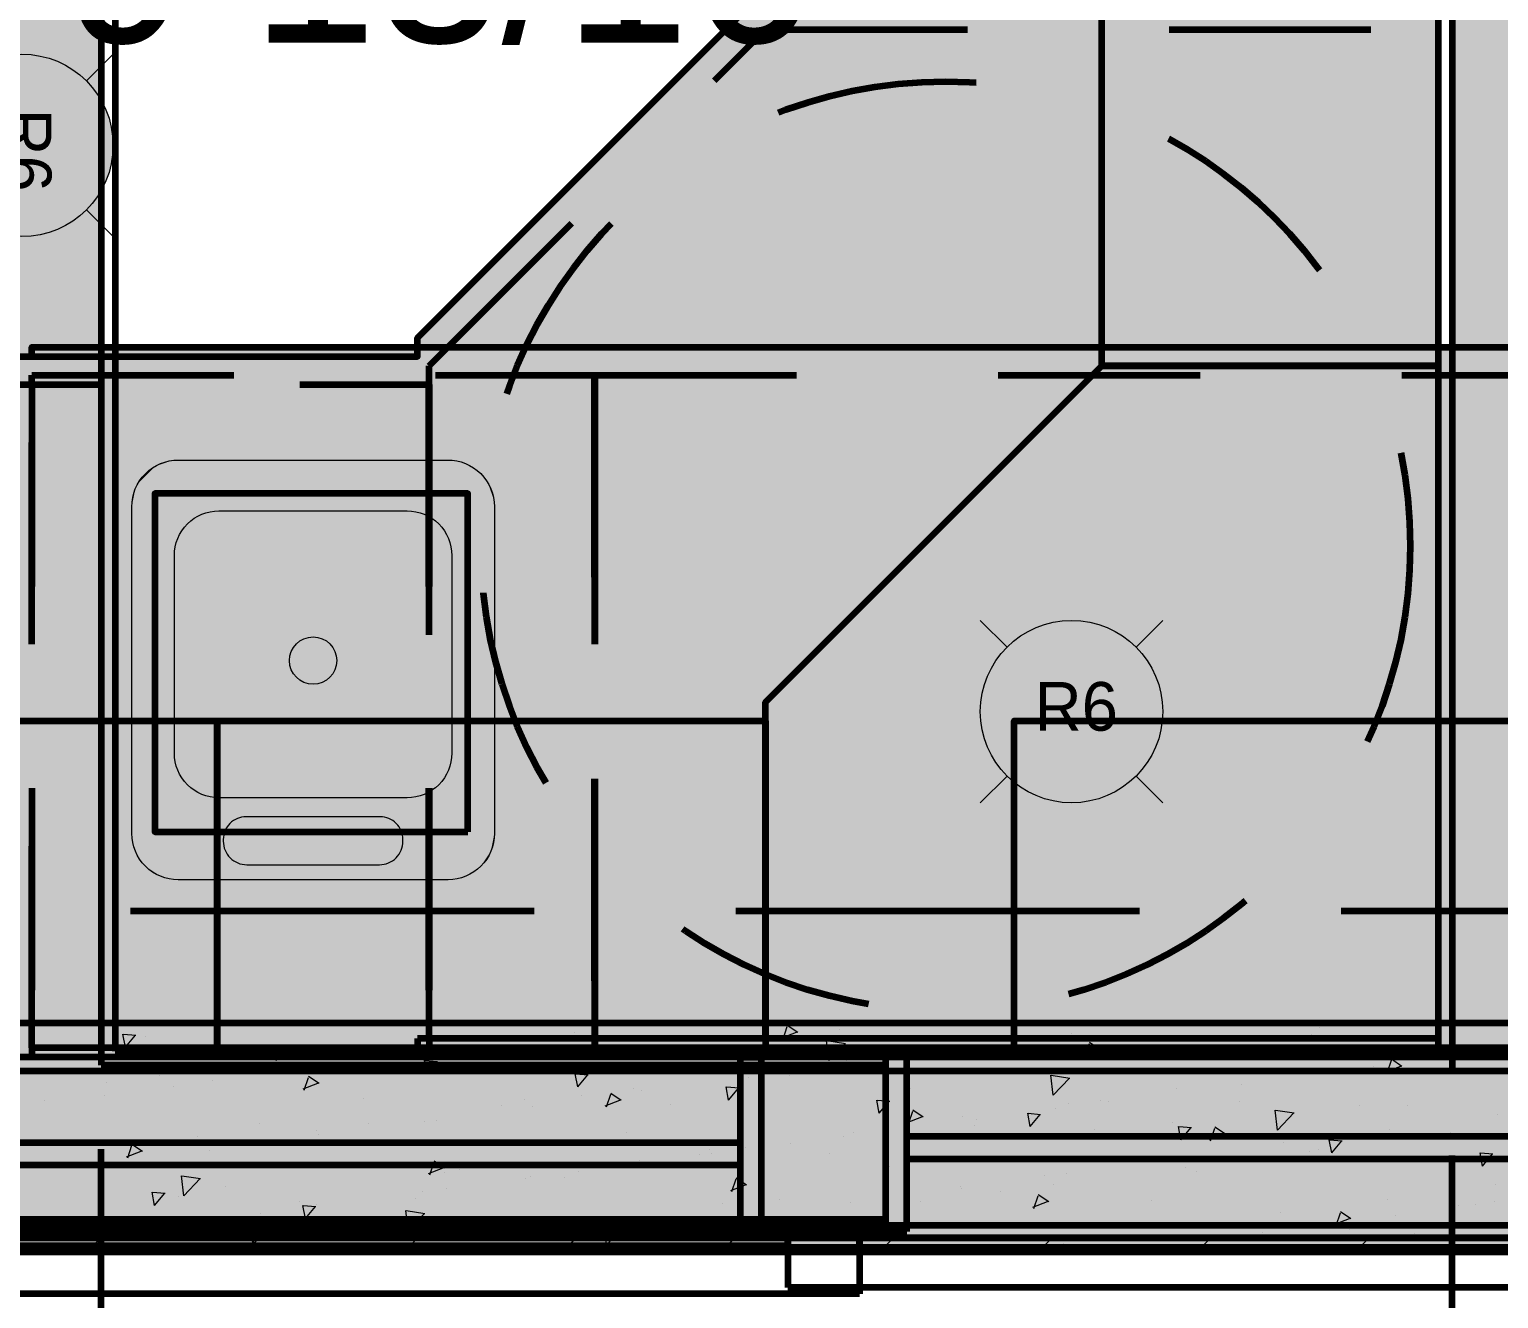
# Model space of a CAD drawing. Header units: inches. Extents: x -355 to 955, y -237 to 947.
# Drawn here: x 343.1 to 395.6, y 32.4 to 77.7 of the extents above; entities that cross this region are included whole.
import ezdxf

# ---------------------------------------------------------------- set-up
doc = ezdxf.new("R2010")
doc.units = ezdxf.units.IN
doc.header["$LTSCALE"] = 96
doc.header["$MEASUREMENT"] = 0
doc.linetypes.add('Dash', pattern=[0.225, 0.15, -0.075])
doc.linetypes.add('Dot', pattern=[0.15, 0.075, -0.075])
for name, color, linetype, lineweight, true_color in [('Cabinets_  Base-2', 7, 'Dot', 211, 0xa66968), ('Cabinets_  Base-3', 7, 'Dot', 211, 0xa66968), ('Cabinets_  Wall-2', 9, 'Continuous', 211, 0x808080), ('Cabinets_  Wall-3', 9, 'Continuous', 211, 0x808080), ('Cabinets_ Countertops-2', 7, 'Continuous', 211, 0x804040), ('Cabinets_ Countertops-3', 7, 'Continuous', 211, 0x804040), ('CAD_  Default-2', 7, 'Continuous', 158, 0x000000), ('CAD_  Default-3', 7, 'Continuous', 158, 0x000000), ('Casings_ Exterior-1', 7, 'Continuous', 158, 0x000000), ('Casings_ Exterior-3', 7, 'Continuous', 158, 0x000000), ('Dimensions-1', 7, 'Continuous', 158, 0x000080), ('Dimensions-2', 7, 'Continuous', 158, 0x000080), ('Dimensions-3', 7, 'Continuous', 158, 0x000080), ('Electrical-2', 7, 'Continuous', 211, 0xb90000), ('Electrical-3', 7, 'Continuous', 211, 0xb90000), ('Fixtures_ Interior-3', 7, 'Continuous', 158, 0x804040), ('Footings-0', 7, 'Dash', 211, 0x000000), ('Walls_  Foundation-0', 7, 'Continuous', 211, 0x000000), ('Walls_  Normal-1', 7, 'Continuous', 211, 0x000000), ('Walls_  Normal-2', 7, 'Continuous', 211, 0x000000), ('Walls_  Normal-3', 7, 'Continuous', 211, 0x000000), ('Windows-1', 7, 'Continuous', 158, 0x4b4b4b), ('Windows-3', 7, 'Continuous', 158, 0x4b4b4b)]:
    doc.layers.add(name, color=color, linetype=linetype, lineweight=lineweight, true_color=true_color)

# ---------------------------------------------------------------- blocks, each defined once
blk = doc.blocks.new('Recessed Down Light 6')
at = {"layer": 'Electrical-2', "color": 12, "lineweight": 0, "true_color": 0xb90000, "transparency": 33554687}
for p, q in [((-2.302, 5.556), (-3.255, 6.509)), ((2.301, 5.557), (3.254, 6.509)), ((-3.255, 0), (-2.301, 0.953)), ((3.254, 0), (2.301, 0.953))]:
    blk.add_line(p, q, dxfattribs=at)
blk.add_circle((0, 3.255), 3.255, dxfattribs=at)
at = {"layer": 'Electrical-2', "color": 7, "lineweight": 0, "true_color": 0xffffff, "transparency": 33554687}
for points in [[(0, 6.51), (-3.059, 4.368), (-3.255, 3.255), (-3.205, 3.82)], [(0, 6.51), (-3.255, 3.255), (-3.059, 2.142), (-3.205, 2.69)], [(0, 6.51), (-2.493, 5.347), (-3.059, 4.368), (-2.819, 4.882)], [(0, 6.51), (-3.059, 2.142), (-2.493, 1.163), (-2.819, 1.627)], [(0, 6.51), (-1.627, 6.074), (-2.493, 5.347), (-2.092, 5.748)], [(0, 6.51), (-2.493, 1.163), (-1.627, 0.436), (-2.092, 0.761)], [(0, 6.51), (-0.565, 6.46), (-1.627, 6.074), (-1.113, 6.313)], [(0, 6.51), (-1.627, 0.436), (-0.565, 0.049), (-1.113, 0.196)], [(0, 6.51), (-0.565, 0.049), (0.565, 0.049), (0, 0)], [(0, 6.51), (0.565, 0.049), (1.627, 0.436), (1.113, 0.196)], [(0, 6.51), (1.627, 0.436), (2.493, 1.163), (2.092, 0.761)], [(0, 6.51), (2.493, 1.163), (3.059, 2.142), (2.819, 1.627)], [(0, 6.51), (3.059, 2.142), (3.255, 3.255), (3.205, 2.69)], [(0, 6.51), (3.255, 3.255), (3.059, 4.368), (3.205, 3.82)], [(0, 6.51), (3.059, 4.368), (2.493, 5.347), (2.819, 4.882)], [(0, 6.51), (2.493, 5.347), (1.627, 6.074), (2.092, 5.748)], [(0, 6.51), (1.627, 6.074), (0.565, 6.46), (1.113, 6.313)]]:
    blk.add_solid(points, dxfattribs=at)
at = {"layer": 'Electrical-2', "color": 12, "lineweight": 0, "true_color": 0xb90000, "transparency": 33554687, "insert": (-1.314, 2.549), "char_height": 1.7351, "width": 3.12, "attachment_point": 7}
blk.add_mtext('\\fChief Blueprint|b0|i0|c0|p0;R6\\P', dxfattribs=at)
blk = doc.blocks.new('Square Sink')
at = {"layer": 'Fixtures_ Interior-3', "lineweight": 0, "transparency": 33554687}
for p, q in [((-3.206, 13.597), (-3.206, 13.54)), ((3.206, 13.54), (3.206, 13.597))]:
    blk.add_line(p, q, dxfattribs=at)
at = {"layer": 'Fixtures_ Interior-3', "color": 17, "lineweight": 0, "true_color": 0x804040, "transparency": 33554687}
for points in [[(-4.8, 0, -0.415112), (-6.469, 1.663), (-6.469, 13.319, -0.415221), (-4.818, 14.975), (4.813, 14.975, -0.415117), (6.469, 13.324), (6.469, 1.669, -0.415217), (4.806, 0)], [(4.95, 3.404, -0.414214), (3.359, 1.813), (3.359, 1.813), (-3.359, 1.813), (-3.359, 1.813, -0.414214), (-4.95, 3.404), (-4.95, 3.404), (-4.95, 10.459), (-4.95, 10.459, -0.414214), (-3.359, 12.05), (-3.359, 12.05), (3.359, 12.05), (3.359, 12.05, -0.414214), (4.95, 10.459), (4.95, 10.459), (4.95, 3.404)]]:
    blk.add_lwpolyline(points, format="xyb", close=True, dxfattribs=at)
for points in [[(3.206, 13.597, 0.414214), (2.366, 14.438), (-2.366, 14.438), (-2.366, 14.438, 0.414214), (-3.206, 13.597)], [(-3.206, 13.54, 0.414214), (-2.391, 12.725), (2.391, 12.725), (2.391, 12.725, 0.414214), (3.206, 13.54)]]:
    blk.add_lwpolyline(points, format="xyb", dxfattribs=at)
blk.add_circle((0, 7.156), 0.844, dxfattribs=at)
at = {"layer": 'Fixtures_ Interior-3', "color": 7, "lineweight": 0, "true_color": 0xffffff, "transparency": 33554687}
for points in [[(-6.469, 13.319), (-4.818, 14.975), (-6.469, 13.319), (4.813, 14.975)], [(-6.469, 13.319), (4.813, 14.975), (-6.469, 13.319), (6.469, 13.324)], [(-6.469, 13.319), (-5.034, 14.961), (-6.469, 13.319), (-4.818, 14.975)], [(-6.469, 13.319), (-5.245, 14.919), (-6.469, 13.319), (-5.034, 14.961)], [(-6.469, 13.319), (-5.985, 14.492), (-6.469, 13.319), (-5.245, 14.919)], [(-5.985, 14.492), (-5.823, 14.634), (-5.985, 14.492), (-5.245, 14.919)], [(-5.823, 14.634), (-5.643, 14.754), (-5.823, 14.634), (-5.245, 14.919)], [(-5.643, 14.754), (-5.45, 14.849), (-5.643, 14.754), (-5.245, 14.919)], [(4.813, 14.975), (4.818, 14.975), (4.813, 14.975), (6.455, 13.54)], [(4.813, 14.975), (6.455, 13.54), (4.813, 14.975), (6.469, 13.324)], [(4.818, 14.975), (5.034, 14.961), (4.818, 14.975), (6.413, 13.752)], [(4.818, 14.975), (6.413, 13.752), (4.818, 14.975), (6.455, 13.54)], [(5.034, 14.961), (5.245, 14.919), (5.034, 14.961), (5.45, 14.849)], [(5.034, 14.961), (5.45, 14.849), (5.034, 14.961), (5.985, 14.492)], [(5.034, 14.961), (5.985, 14.492), (5.034, 14.961), (6.248, 14.15)], [(5.034, 14.961), (6.248, 14.15), (5.034, 14.961), (6.413, 13.752)], [(5.45, 14.849), (5.643, 14.754), (5.45, 14.849), (5.985, 14.492)], [(5.643, 14.754), (5.823, 14.634), (5.643, 14.754), (5.985, 14.492)], [(-6.469, 13.319), (-6.343, 13.956), (-6.469, 13.319), (-5.985, 14.492)], [(-6.343, 13.956), (-6.128, 14.329), (-6.343, 13.956), (-5.985, 14.492)], [(-6.343, 13.956), (-6.248, 14.15), (-6.343, 13.956), (-6.128, 14.329)], [(5.985, 14.492), (6.128, 14.329), (5.985, 14.492), (6.248, 14.15)], [(-6.469, 13.319), (-6.413, 13.752), (-6.469, 13.319), (-6.343, 13.956)], [(-6.469, 13.319), (-6.455, 13.54), (-6.469, 13.319), (-6.413, 13.752)], [(6.248, 14.15), (6.343, 13.956), (6.248, 14.15), (6.413, 13.752)], [(-6.469, 13.319), (-6.469, 13.324), (-6.469, 13.319), (-6.455, 13.54)], [(-6.469, 13.319), (6.469, 13.324), (-6.469, 13.319), (6.469, 1.669)], [(-6.469, 1.663), (-6.469, 13.319), (-6.469, 1.663), (6.469, 1.669)], [(-4.8, 0), (-6.469, 1.663), (-4.8, 0), (6.469, 1.669)], [(-4.8, 0), (-6.455, 1.446), (-4.8, 0), (-6.469, 1.663)], [(4.806, 0), (-4.8, 0), (4.806, 0), (6.469, 1.669)], [(4.806, 0), (6.469, 1.669), (4.806, 0), (5.023, 0.014)], [(6.469, 1.669), (6.469, 1.663), (6.469, 1.669), (5.023, 0.014)], [(6.469, 1.663), (5.637, 0.223), (6.469, 1.663), (5.023, 0.014)], [(6.469, 1.663), (6.246, 0.832), (6.469, 1.663), (5.637, 0.223)], [(6.469, 1.663), (6.342, 1.027), (6.469, 1.663), (6.246, 0.832)], [(6.469, 1.663), (6.412, 1.233), (6.469, 1.663), (6.342, 1.027)], [(6.469, 1.663), (6.455, 1.446), (6.469, 1.663), (6.412, 1.233)], [(-5.982, 0.487), (-6.246, 0.832), (-5.982, 0.487), (-6.455, 1.446)], [(-4.8, 0), (-5.818, 0.344), (-4.8, 0), (-6.455, 1.446)], [(-5.818, 0.344), (-5.982, 0.487), (-5.818, 0.344), (-6.455, 1.446)], [(-6.246, 0.832), (-6.342, 1.027), (-6.246, 0.832), (-6.455, 1.446)], [(-6.342, 1.027), (-6.412, 1.233), (-6.342, 1.027), (-6.455, 1.446)], [(-5.982, 0.487), (-6.125, 0.651), (-5.982, 0.487), (-6.246, 0.832)], [(6.246, 0.832), (5.982, 0.487), (6.246, 0.832), (5.637, 0.223)], [(6.246, 0.832), (6.125, 0.651), (6.246, 0.832), (5.982, 0.487)], [(-4.8, 0), (-5.637, 0.223), (-4.8, 0), (-5.818, 0.344)], [(-4.8, 0), (-5.236, 0.057), (-4.8, 0), (-5.637, 0.223)], [(-5.236, 0.057), (-5.442, 0.127), (-5.236, 0.057), (-5.637, 0.223)], [(-4.8, 0), (-5.023, 0.014), (-4.8, 0), (-5.236, 0.057)], [(-4.8, 0), (-4.806, 0), (-4.8, 0), (-5.023, 0.014)], [(5.637, 0.223), (5.442, 0.127), (5.637, 0.223), (5.023, 0.014)], [(5.442, 0.127), (5.236, 0.057), (5.442, 0.127), (5.023, 0.014)], [(5.982, 0.487), (5.818, 0.344), (5.982, 0.487), (5.637, 0.223)]]:
    blk.add_solid(points, dxfattribs=at)

msp = doc.modelspace()

# ---------------------------------------------------------------- linework, layer by layer
at = {"layer": 'Cabinets_  Base-2', "color": 35, "true_color": 0xa66968, "transparency": 33554687}
for p, q in [((357.406, 65.666), (369.406, 77.666)), ((369.406, 77.666), (393.406, 77.666)), ((357.406, 41.666), (357.406, 65.666)), ((357.406, 65), (357.406, 65.666)), ((338.391, 65), (357.406, 65)), ((357.375, 65), (357.375, 41)), ((357.406, 41.666), (357.406, 41)), ((393.406, 41.666), (357.406, 41.666))]:
    msp.add_line(p, q, dxfattribs=at)
for points in [[(393.406, 77.666), (393.406, 41.666), (357.406, 41.666), (357.406, 65.666), (369.406, 77.666)], [(357.406, 41), (338.391, 41), (338.391, 65), (357.406, 65)]]:
    msp.add_lwpolyline(points, close=True, dxfattribs=at)
at = {"layer": 'Cabinets_  Base-2', "transparency": 33554687}
msp.add_circle((375.833, 59.239), 16.574, dxfattribs=at)
at = {"layer": 'Cabinets_  Base-2', "color": 7, "true_color": 0xf1f1f1, "transparency": 33554687}
for points in [[(369.406, 77.666), (393.406, 41.666), (369.406, 77.666), (357.406, 65.666)], [(369.406, 77.666), (393.406, 77.666), (369.406, 77.666), (393.406, 41.666)], [(393.406, 41.666), (357.406, 41.666), (393.406, 41.666), (357.406, 65.666)], [(357.406, 65), (357.406, 41), (357.406, 65), (338.391, 41)], [(357.406, 65), (338.391, 41), (357.406, 65), (338.391, 65)]]:
    msp.add_solid(points, dxfattribs=at)
at = {"layer": 'Cabinets_  Base-3', "color": 35, "true_color": 0xa66968, "transparency": 33554687}
for p, q in [((343.231, 65.333), (363.309, 65.333)), ((343.231, 41.333), (343.231, 65.333)), ((343.231, 65), (343.231, 65.333)), ((363.294, 65.333), (363.294, 41.333)), ((363.309, 65.333), (397.324, 65.333)), ((363.324, 41.333), (363.324, 65.333)), ((310.356, 65), (343.231, 65)), ((343.231, 65), (343.231, 41)), ((343.231, 41.333), (343.231, 41)), ((363.294, 41.333), (343.231, 41.333)), ((397.324, 41.333), (363.324, 41.333))]:
    msp.add_line(p, q, dxfattribs=at)
for points in [[(363.309, 41.333), (343.231, 41.333), (343.231, 65.333), (363.309, 65.333)], [(397.324, 41.333), (363.309, 41.333), (363.309, 65.333), (397.324, 65.333)], [(343.231, 41), (310.356, 41), (310.356, 65), (343.231, 65)]]:
    msp.add_lwpolyline(points, close=True, dxfattribs=at)
at = {"layer": 'Cabinets_  Base-3', "color": 7, "true_color": 0xf1f1f1, "transparency": 33554687}
for points in [[(363.309, 65.333), (363.309, 41.333), (363.309, 65.333), (343.231, 65.333)], [(363.309, 41.333), (343.231, 41.333), (363.309, 41.333), (343.231, 65.333)], [(397.324, 65.333), (397.324, 41.333), (397.324, 65.333), (363.309, 65.333)], [(397.324, 41.333), (363.309, 41.333), (397.324, 41.333), (363.309, 65.333)], [(343.231, 65), (343.231, 41), (343.231, 65), (310.356, 41)], [(343.231, 65), (310.356, 41), (343.231, 65), (310.356, 65)]]:
    msp.add_solid(points, dxfattribs=at)
at = {"layer": 'Cabinets_  Wall-2', "color": 8, "true_color": 0x808080, "transparency": 33554687}
for p, q in [((381.406, 65.666), (381.406, 83.666)), ((369.406, 53.666), (381.406, 65.666)), ((381.406, 65.666), (393.406, 65.666)), ((393.406, 65.666), (381.406, 65.666)), ((369.406, 41.666), (369.406, 53.666)), ((369.406, 53), (369.406, 53.666)), ((328.281, 53), (349.844, 53)), ((349.844, 53), (349.844, 41)), ((349.844, 53), (369.406, 53)), ((349.844, 41), (349.844, 53)), ((369.406, 53), (369.406, 41)), ((369.406, 41.666), (369.406, 41)), ((393.406, 41.666), (369.406, 41.666))]:
    msp.add_line(p, q, dxfattribs=at)
for points in [[(393.406, 83.666), (393.406, 65.666), (381.406, 65.666), (381.406, 83.666)], [(393.406, 65.666), (393.406, 41.666), (369.406, 41.666), (369.406, 53.666), (381.406, 65.666)], [(349.844, 41), (328.281, 41), (328.281, 53), (349.844, 53)], [(369.406, 41), (349.844, 41), (349.844, 53), (369.406, 53)]]:
    msp.add_lwpolyline(points, close=True, dxfattribs=at)
at = {"layer": 'Cabinets_  Wall-2', "color": 7, "true_color": 0xffffff, "transparency": 33554687}
for points in [[(381.406, 83.666), (393.406, 83.666), (381.406, 83.666), (381.406, 65.666)], [(393.406, 83.666), (393.406, 65.666), (393.406, 83.666), (381.406, 65.666)], [(381.406, 65.666), (393.406, 41.666), (381.406, 65.666), (369.406, 53.666)], [(381.406, 65.666), (393.406, 65.666), (381.406, 65.666), (393.406, 41.666)], [(393.406, 41.666), (369.406, 41.666), (393.406, 41.666), (369.406, 53.666)], [(349.844, 53), (349.844, 41), (349.844, 53), (328.281, 53)], [(349.844, 41), (328.281, 41), (349.844, 41), (328.281, 53)], [(369.406, 53), (369.406, 41), (369.406, 53), (349.844, 41)], [(369.406, 53), (349.844, 41), (369.406, 53), (349.844, 53)]]:
    msp.add_solid(points, dxfattribs=at)
at = {"layer": 'Cabinets_  Wall-3', "color": 8, "true_color": 0x808080, "transparency": 33554687}
for p, q in [((378.278, 41), (378.278, 53)), ((378.278, 53), (396.532, 53))]:
    msp.add_line(p, q, dxfattribs=at)
msp.add_lwpolyline([(396.532, 41), (378.278, 41), (378.278, 53), (396.532, 53)], close=True, dxfattribs=at)
at = {"layer": 'Cabinets_  Wall-3', "color": 7, "true_color": 0xffffff, "transparency": 33554687}
for points in [[(396.532, 53), (396.532, 41), (396.532, 53), (378.278, 41)], [(396.532, 53), (378.278, 41), (396.532, 53), (378.278, 53)]]:
    msp.add_solid(points, dxfattribs=at)
at = {"layer": 'Cabinets_ Countertops-2', "transparency": 33554687}
msp.add_lwpolyline([(356.992, 41.666), (356.992, 41), (338.391, 41), (338.391, 41.333), (256.406, 41.333), (256.406, 66.333), (338.391, 66.333), (338.391, 66), (356.992, 66), (356.992, 66.666), (368.406, 78.08), (368.406, 165.451, -0.414214), (368.781, 165.826), (393.406, 165.826), (393.406, 41.666)], format="xyb", close=True, dxfattribs=at)
at = {"layer": 'Cabinets_ Countertops-3', "transparency": 33554687}
msp.add_lwpolyline([(397.949, 66.333, -0.381634), (398.321, 66), (414.785, 66), (414.785, 41), (396.285, 41), (396.285, 41.333), (343.231, 41.333), (343.231, 41), (286, 41), (286, 66), (343.231, 66), (343.231, 66.333)], format="xyb", close=True, dxfattribs=at)
msp.add_lwpolyline([(358.78, 49.046), (358.78, 61.108), (347.616, 61.108), (347.616, 49.046)], close=True, dxfattribs=at)
at = {"layer": 'CAD_  Default-2', "color": 18, "linetype": 'Continuous', "lineweight": 0, "true_color": 0x000000, "transparency": 33554687}
msp.add_lwpolyline([(356.992, 41.666), (356.992, 41), (338.391, 41), (338.391, 41.333), (256.406, 41.333), (256.406, 66.333), (338.391, 66.333), (338.391, 66), (356.992, 66), (356.992, 66.666), (368.406, 78.08), (368.406, 165.451, -0.414214), (368.781, 165.826), (393.406, 165.826), (393.406, 41.666)], format="xyb", close=True, dxfattribs=at)
at = {"layer": 'CAD_  Default-2', "color": 7, "linetype": 'Continuous', "lineweight": 0, "true_color": 0xf1f1f1, "transparency": 33554687}
for points in [[(393.406, 165.826), (393.406, 41.666), (393.406, 165.826), (391.688, 95.64)], [(393.406, 41.666), (391.688, 94.535), (393.406, 41.666), (391.688, 95.64)], [(393.406, 41.666), (368.406, 78.08), (393.406, 41.666), (391.688, 94.535)], [(393.406, 41.666), (356.992, 66), (393.406, 41.666), (368.406, 78.08)], [(356.992, 66), (356.992, 66.666), (356.992, 66), (368.406, 78.08)], [(356.992, 41.666), (338.391, 41.333), (356.992, 41.666), (338.391, 66)], [(356.992, 41.666), (338.391, 66), (356.992, 41.666), (356.992, 66)], [(393.406, 41.666), (356.992, 41.666), (393.406, 41.666), (356.992, 66)], [(356.992, 41.666), (356.992, 41), (356.992, 41.666), (338.391, 41.333)], [(356.992, 41), (338.391, 41), (356.992, 41), (338.391, 41.333)]]:
    msp.add_solid(points, dxfattribs=at)
at = {"layer": 'CAD_  Default-3', "color": 18, "linetype": 'Continuous', "lineweight": 0, "true_color": 0x000000, "transparency": 33554687}
msp.add_lwpolyline([(397.949, 66.333, -0.381634), (398.321, 66), (414.785, 66), (414.785, 41), (396.285, 41), (396.285, 41.333), (343.231, 41.333), (343.231, 41), (286, 41), (286, 66), (343.231, 66), (343.231, 66.333)], format="xyb", close=True, dxfattribs=at)
msp.add_lwpolyline([(358.78, 49.046), (358.78, 61.108), (347.616, 61.108), (347.616, 49.046)], close=True, dxfattribs=at)
at = {"layer": 'CAD_  Default-3', "color": 7, "linetype": 'Continuous', "lineweight": 0, "true_color": 0xf1f1f1, "transparency": 33554687}
for points in [[(343.231, 66.333), (397.949, 66.333), (343.231, 66.333), (358.78, 61.108)], [(343.231, 66), (343.231, 66.333), (343.231, 66), (347.616, 61.108)], [(343.231, 66.333), (358.78, 61.108), (343.231, 66.333), (347.616, 61.108)], [(358.78, 61.108), (397.949, 66.333), (358.78, 61.108), (394.734, 41.333)], [(397.949, 66.333), (398.321, 66), (397.949, 66.333), (394.734, 41.333)], [(343.231, 41.333), (286, 41), (343.231, 41.333), (286, 66)], [(343.231, 41.333), (286, 66), (343.231, 41.333), (343.231, 66)], [(343.231, 41.333), (343.231, 66), (343.231, 41.333), (347.616, 49.046)], [(347.616, 49.046), (343.231, 66), (347.616, 49.046), (347.616, 61.108)], [(398.321, 66), (396.285, 41.333), (398.321, 66), (394.734, 41.333)], [(358.78, 49.046), (358.78, 61.108), (358.78, 49.046), (394.734, 41.333)], [(343.231, 41.333), (347.616, 49.046), (343.231, 41.333), (343.875, 41.333)], [(347.616, 49.046), (358.78, 49.046), (347.616, 49.046), (343.875, 41.333)], [(358.78, 49.046), (394.734, 41.333), (358.78, 49.046), (343.875, 41.333)], [(343.231, 41.333), (343.231, 41), (343.231, 41.333), (286, 41)]]:
    msp.add_solid(points, dxfattribs=at)
at = {"layer": 'Casings_ Exterior-1', "transparency": 33554687}
for p in [(370.197, 34.782), (449.018, 32.782)]:
    msp.add_line(p, (370.197, 32.782), dxfattribs=at)
at = {"layer": 'Casings_ Exterior-3', "transparency": 33554687}
for p, q in [((372.763, 34.562), (372.763, 32.562)), ((372.763, 32.562), (333.763, 32.562))]:
    msp.add_line(p, q, dxfattribs=at)
at = {"layer": 'Dimensions-1', "transparency": 33554687}
msp.add_line((345.696, -3.254), (345.696, 37.719), dxfattribs=at)
at = {"layer": 'Dimensions-1', "color": 176, "linetype": 'Continuous', "lineweight": 158, "true_color": 0x000080, "transparency": 33554687}
msp.add_line((345.696, -21.254), (345.696, 37.719), dxfattribs=at)
at = {"layer": 'Dimensions-2', "color": 176, "linetype": 'Continuous', "lineweight": 158, "true_color": 0x000080, "transparency": 33554687}
for p in [(393.906, -3.474), (393.906, -21.474), (393.906, -3.474), (393.906, -21.474)]:
    msp.add_line(p, (393.906, 37.5), dxfattribs=at)
at = {"layer": 'Footings-0', "transparency": 33554687}
msp.add_line((641.947, 46.219), (65.947, 46.219), dxfattribs=at)
at = {"layer": 'Walls_  Foundation-0', "color": 18, "linetype": 'Continuous', "lineweight": 211, "true_color": 0x000000, "transparency": 33554687}
for p, q in [((645.947, 42.219), (61.947, 42.219)), ((645.947, 34.219), (61.947, 34.219))]:
    msp.add_line(p, q, dxfattribs=at)
at = {"layer": 'Walls_  Foundation-0', "color": 252, "lineweight": 9, "true_color": 0x969696, "transparency": 33554687}
for p, q in [((345.896, 42.136), (345.896, 42.136)), ((363.664, 42.128), (363.653, 42.219)), ((363.664, 42.128), (363.751, 42.219)), ((367.763, 42.148), (367.763, 42.148)), ((370.03, 41.645), (370.182, 42.099)), ((370.182, 42.143), (370.555, 41.891)), ((372.058, 41.996), (372.058, 41.996)), ((381.736, 42.13), (381.736, 42.13)), ((389.179, 42.049), (389.179, 42.049)), ((346.565, 41.358), (346.479, 41.828)), ((346.492, 41.828), (346.94, 41.789)), ((346.565, 41.358), (346.927, 41.789)), ((347.284, 41.746), (347.284, 41.746)), ((357.222, 41.602), (357.222, 41.602)), ((361.194, 41.739), (361.194, 41.739)), ((362.6, 41.88), (362.6, 41.88)), ((369.986, 41.689), (370.511, 41.891)), ((371.668, 40.887), (371.585, 41.599)), ((371.597, 41.599), (372.264, 41.496)), ((371.668, 40.887), (372.252, 41.496)), ((373.553, 41.679), (373.553, 41.679)), ((378.895, 41.756), (378.895, 41.756)), ((380.32, 41.855), (380.32, 41.855)), ((380.809, 41.043), (380.961, 41.497)), ((380.961, 41.542), (381.334, 41.29)), ((388.868, 41.813), (388.868, 41.813)), ((351.945, 40.887), (351.859, 41.357)), ((351.872, 41.357), (352.32, 41.318)), ((351.945, 40.887), (352.307, 41.318)), ((352.503, 40.982), (352.503, 40.982)), ((355.344, 41.356), (355.344, 41.356)), ((357.34, 41.21), (357.34, 41.21)), ((358.304, 41.298), (358.304, 41.298)), ((362.599, 41.146), (362.599, 41.146)), ((365.192, 41.085), (365.192, 41.085)), ((374.159, 41.132), (374.159, 41.132)), ((376.532, 41.375), (376.532, 41.375)), ((379.72, 41.199), (379.72, 41.199)), ((380.764, 41.088), (381.289, 41.29)), ((391.46, 41.018), (391.46, 41.018)), ((391.588, 40.441), (391.74, 40.895)), ((391.74, 40.941), (392.113, 40.689)), ((391.764, 40.929), (391.764, 40.929)), ((345.703, 40.739), (345.703, 40.739)), ((348.845, 40.448), (348.845, 40.448)), ((353.552, 40.73), (353.552, 40.73)), ((356.656, 40.538), (356.656, 40.538)), ((357.325, 40.416), (357.239, 40.886)), ((357.252, 40.886), (357.7, 40.847)), ((357.325, 40.416), (357.687, 40.847)), ((362.705, 39.945), (362.619, 40.415)), ((362.632, 40.415), (363.08, 40.376)), ((362.705, 39.945), (363.067, 40.376)), ((369.44, 40.512), (369.44, 40.512)), ((371.971, 40.672), (371.971, 40.672)), ((372.281, 40.886), (372.281, 40.886)), ((372.638, 40.813), (372.638, 40.813)), ((382.923, 40.471), (382.923, 40.471)), ((387.976, 40.449), (387.976, 40.449)), ((389.218, 40.416), (389.218, 40.416)), ((391.096, 40.662), (391.096, 40.662)), ((391.542, 40.487), (392.067, 40.689)), ((345.889, 40.112), (345.889, 40.112)), ((347.767, 40.358), (347.767, 40.358)), ((348.295, 39.944), (348.295, 39.944)), ((349.658, 40.168), (349.658, 40.168)), ((352.907, 39.871), (353.432, 40.073)), ((352.949, 39.829), (353.101, 40.283)), ((353.101, 40.325), (353.474, 40.073)), ((353.139, 40.296), (353.139, 40.296)), ((364.704, 39.888), (364.704, 39.888)), ((368.085, 39.474), (367.999, 39.944)), ((368.012, 39.944), (368.46, 39.905)), ((368.085, 39.474), (368.447, 39.905)), ((368.784, 40.284), (368.784, 40.284)), ((370.261, 40.349), (370.261, 40.349)), ((374.563, 39.877), (374.563, 39.877)), ((379.672, 39.646), (379.589, 40.358)), ((379.601, 40.358), (380.268, 40.255)), ((379.672, 39.646), (380.256, 40.255)), ((384.082, 39.887), (384.082, 39.887)), ((386.377, 40.042), (386.377, 40.042)), ((343.681, 39.446), (343.681, 39.446)), ((345.804, 39.639), (345.804, 39.639)), ((355.074, 39.531), (355.074, 39.531)), ((360.802, 39.499), (360.802, 39.499)), ((362.826, 39.642), (362.826, 39.642)), ((363.685, 39.27), (364.21, 39.472)), ((363.728, 39.227), (363.88, 39.681)), ((363.88, 39.724), (364.253, 39.472)), ((364.996, 39.804), (364.996, 39.804)), ((366.027, 39.33), (366.027, 39.33)), ((373.465, 39.003), (373.379, 39.473)), ((373.392, 39.473), (373.84, 39.434)), ((373.465, 39.003), (373.827, 39.434)), ((380.228, 39.358), (380.228, 39.358)), ((381.342, 39.464), (381.342, 39.464)), ((381.641, 39.418), (381.641, 39.418)), ((386.314, 39.425), (386.314, 39.425)), ((359.985, 39.268), (359.985, 39.268)), ((361.102, 39.242), (361.102, 39.242)), ((374.463, 38.669), (374.988, 38.871)), ((374.507, 38.625), (374.659, 39.079)), ((374.659, 39.123), (375.032, 38.871)), ((376.44, 38.878), (376.44, 38.878)), ((376.922, 38.798), (376.922, 38.798)), ((378.845, 38.532), (378.759, 39.002)), ((378.772, 39.002), (379.22, 38.963)), ((378.845, 38.532), (379.207, 38.963)), ((379.763, 39.172), (379.763, 39.172)), ((387.676, 38.405), (387.593, 39.117)), ((387.605, 39.117), (388.272, 39.014)), ((387.676, 38.405), (388.26, 39.014)), ((390.608, 39.273), (390.608, 39.273)), ((392.295, 39.263), (392.295, 39.263)), ((395.526, 38.961), (395.526, 38.961)), ((351.343, 38.649), (351.343, 38.649)), ((353.371, 38.398), (353.371, 38.398)), ((355.249, 38.644), (355.249, 38.644)), ((357.248, 38.713), (357.248, 38.713)), ((357.666, 38.736), (357.666, 38.736)), ((364.445, 38.323), (364.445, 38.323)), ((372.546, 38.316), (372.546, 38.316)), ((376.855, 38.575), (376.855, 38.575)), ((381.149, 38.423), (381.149, 38.423)), ((383.934, 38.669), (383.934, 38.669)), ((384.225, 38.061), (384.139, 38.531)), ((384.152, 38.531), (384.6, 38.492)), ((384.225, 38.061), (384.587, 38.492)), ((385.241, 38.068), (385.766, 38.27)), ((385.286, 38.023), (385.438, 38.477)), ((385.438, 38.522), (385.811, 38.27)), ((391.672, 38.432), (391.672, 38.432)), ((393.859, 38.328), (393.859, 38.328)), ((346.647, 37.411), (346.799, 37.865)), ((346.799, 37.906), (347.172, 37.654)), ((349.13, 38.189), (349.13, 38.189)), ((350.53, 38.024), (350.53, 38.024)), ((353.46, 38.233), (353.46, 38.233)), ((368.692, 37.787), (368.692, 37.787)), ((370.308, 37.928), (370.308, 37.928)), ((372.186, 38.174), (372.186, 38.174)), ((375.397, 38.122), (375.397, 38.122)), ((387.884, 37.952), (387.884, 37.952)), ((389.605, 37.59), (389.519, 38.06)), ((389.532, 38.06), (389.98, 38.021)), ((389.605, 37.59), (389.967, 38.021)), ((390.713, 38.256), (390.713, 38.256)), ((345.794, 37.4), (345.794, 37.4)), ((346.606, 37.452), (347.131, 37.654)), ((349.566, 37.671), (349.566, 37.671)), ((357.426, 36.809), (357.578, 37.263)), ((357.578, 37.305), (357.951, 37.053)), ((364.904, 37.307), (364.904, 37.307)), ((367.037, 37.528), (367.037, 37.528)), ((367.396, 37.725), (367.396, 37.725)), ((367.467, 37.554), (367.467, 37.554)), ((371.69, 37.573), (371.69, 37.573)), ((383.99, 37.39), (383.99, 37.39)), ((387.245, 37.458), (387.245, 37.458)), ((388.812, 37.626), (388.812, 37.626)), ((389.123, 37.704), (389.123, 37.704)), ((393.305, 37.461), (393.305, 37.461)), ((394.985, 37.119), (394.899, 37.589)), ((394.912, 37.589), (395.36, 37.55)), ((394.985, 37.119), (395.347, 37.55)), ((343.916, 37.154), (343.916, 37.154)), ((345.712, 37.142), (345.712, 37.142)), ((347.548, 37.182), (347.548, 37.182)), ((348.651, 36.063), (348.568, 36.775)), ((348.579, 36.775), (349.246, 36.672)), ((357.384, 36.851), (357.909, 37.053)), ((357.937, 36.875), (357.937, 36.875)), ((358.5, 36.981), (358.5, 36.981)), ((361.01, 36.745), (361.01, 36.745)), ((362.231, 36.723), (362.231, 36.723)), ((362.731, 36.93), (362.731, 36.93)), ((368.357, 36.704), (368.73, 36.452)), ((373.816, 37.115), (373.816, 37.115)), ((379.353, 36.776), (379.353, 36.776)), ((380.136, 36.861), (380.136, 36.861)), ((384.404, 37.084), (384.404, 37.084)), ((384.769, 36.914), (384.769, 36.914)), ((347.606, 35.716), (347.52, 36.186)), ((347.532, 36.186), (347.98, 36.147)), ((348.651, 36.063), (349.235, 36.672)), ((350.14, 36.387), (350.14, 36.387)), ((357.156, 36.216), (357.156, 36.216)), ((358.012, 36.31), (358.012, 36.31)), ((360.853, 36.684), (360.853, 36.684)), ((368.162, 36.25), (368.687, 36.452)), ((368.205, 36.207), (368.357, 36.661)), ((376.348, 36.381), (376.348, 36.381)), ((376.408, 36.32), (376.408, 36.32)), ((377.79, 36.214), (377.79, 36.214)), ((379.668, 36.46), (379.668, 36.46)), ((395.434, 36.464), (395.434, 36.464)), ((347.606, 35.716), (347.968, 36.147)), ((348.478, 36.025), (348.478, 36.025)), ((352.772, 35.873), (352.772, 35.873)), ((352.986, 35.245), (352.9, 35.715)), ((352.912, 35.715), (353.36, 35.676)), ((352.986, 35.245), (353.348, 35.676)), ((353.276, 35.686), (353.276, 35.686)), ((353.368, 35.736), (353.368, 35.736)), ((356.919, 35.974), (356.919, 35.974)), ((367.872, 35.773), (367.872, 35.773)), ((369.894, 35.926), (369.894, 35.926)), ((372.454, 35.819), (372.454, 35.819)), ((374.949, 35.84), (374.949, 35.84)), ((378.94, 35.649), (379.465, 35.851)), ((378.984, 35.605), (379.136, 36.059)), ((379.136, 36.103), (379.509, 35.851)), ((383.187, 35.907), (383.187, 35.907)), ((391.58, 35.935), (391.58, 35.935)), ((394.139, 35.706), (394.139, 35.706)), ((394.727, 35.744), (394.727, 35.744)), ((395.406, 35.852), (395.406, 35.852)), ((349.474, 35.174), (349.474, 35.174)), ((351.398, 35.44), (351.398, 35.44)), ((356.655, 34.822), (356.572, 35.534)), ((356.583, 35.534), (357.25, 35.431)), ((356.655, 34.822), (357.239, 35.431)), ((358.366, 34.774), (358.28, 35.244)), ((358.292, 35.244), (358.74, 35.205)), ((358.366, 34.774), (358.728, 35.205)), ((359.511, 35.179), (359.511, 35.179)), ((368.6, 35.29), (368.6, 35.29)), ((370.213, 35.216), (370.213, 35.216)), ((387.792, 35.455), (387.792, 35.455)), ((389.718, 35.048), (390.243, 35.25)), ((389.763, 35.003), (389.915, 35.457)), ((389.915, 35.502), (390.288, 35.25)), ((391.886, 35.37), (391.886, 35.37)), ((343.313, 35.023), (343.313, 35.023)), ((345.62, 34.645), (345.62, 34.645)), ((348.557, 35.066), (348.557, 35.066)), ((350.974, 34.632), (350.974, 34.632)), ((351.083, 34.432), (351.608, 34.634)), ((351.124, 34.391), (351.276, 34.845)), ((351.276, 34.886), (351.649, 34.634)), ((360.435, 35.076), (360.435, 35.076)), ((363.746, 34.303), (363.66, 34.773)), ((363.672, 34.773), (364.12, 34.734)), ((363.746, 34.303), (364.108, 34.734)), ((364.812, 34.81), (364.812, 34.81)), ((366.29, 34.766), (366.29, 34.766)), ((368.335, 34.97), (368.335, 34.97)), ((383.898, 34.893), (383.898, 34.893)), ((385.779, 35.112), (385.779, 35.112)), ((385.947, 35.002), (385.947, 35.002)), ((387.15, 34.746), (387.15, 34.746)), ((390.242, 34.85), (390.242, 34.85)), ((392.558, 34.699), (392.558, 34.699)), ((343.821, 34.442), (343.821, 34.442)), ((350.976, 34.226), (350.976, 34.226)), ((360.918, 34.248), (360.918, 34.248)), ((362.047, 34.219), (362.055, 34.243)), ((362.055, 34.285), (362.152, 34.219)), ((364.585, 34.219), (364.576, 34.293)), ((364.587, 34.293), (365.065, 34.219)), ((365.494, 34.596), (365.494, 34.596)), ((369.055, 34.219), (369.04, 34.302)), ((369.052, 34.302), (369.5, 34.263)), ((369.451, 34.219), (369.488, 34.263)), ((377.243, 34.565), (377.243, 34.565)), ((380.044, 34.364), (380.044, 34.364)), ((385.272, 34.5), (385.272, 34.5))]:
    msp.add_line(p, q, dxfattribs=at)
at = {"layer": 'Walls_  Foundation-0', "color": 7, "true_color": 0xffffff, "transparency": 33554687}
msp.add_solid([(645.947, 34.219), (61.947, 34.219), (645.947, 42.219), (61.947, 42.219)], dxfattribs=at)
at = {"layer": 'Walls_  Normal-1', "color": 18, "linetype": 'Continuous', "lineweight": 211, "true_color": 0x000000, "transparency": 33554687}
for p, q in [((345.696, 187.113), (345.696, 40.719)), ((346.196, 187.113), (346.196, 41.219)), ((373.697, 41.219), (346.196, 41.219)), ((373.697, 34.782), (373.697, 41.219)), ((373.697, 40.719), (345.696, 40.719)), ((373.697, 35.219), (373.697, 40.719)), ((373.697, 35.219), (60.5, 35.219)), ((370.197, 34.772), (54.552, 34.772)), ((373.697, 34.782), (54.562, 34.782)), ((370.197, 34.272), (370.197, 34.782)), ((370.197, 34.272), (54.052, 34.272))]:
    msp.add_line(p, q, dxfattribs=at)
at = {"layer": 'Walls_  Normal-1', "color": 6, "lineweight": 9, "true_color": 0xff00ff, "transparency": 33554687}
for p, q in [((345.399, 34.272), (345.899, 34.772)), ((351.056, 34.272), (351.556, 34.772)), ((356.713, 34.272), (357.213, 34.772)), ((362.369, 34.272), (362.869, 34.772)), ((368.026, 34.272), (368.526, 34.772))]:
    msp.add_line(p, q, dxfattribs=at)
at = {"layer": 'Walls_  Normal-1', "color": 53, "true_color": 0xe3d062, "transparency": 33554687}
msp.add_solid([(345.696, 187.113), (345.696, 40.719), (342.196, 187.113), (342.196, 40.719)], dxfattribs=at)
at = {"layer": 'Walls_  Normal-1', "color": 253, "lineweight": 211, "true_color": 0x899bb6, "transparency": 33554687}
msp.add_solid([(373.697, 35.219), (60.5, 35.219), (373.697, 40.719), (60.5, 40.719)], dxfattribs=at)
at = {"layer": 'Walls_  Normal-1', "color": 7, "lineweight": 211, "true_color": 0xffffff, "transparency": 33554687}
msp.add_solid([(370.197, 34.272), (54.052, 34.272), (370.197, 34.772), (54.552, 34.772)], dxfattribs=at)
at = {"layer": 'Walls_  Normal-2', "color": 18, "linetype": 'Continuous', "lineweight": 211, "true_color": 0x000000, "transparency": 33554687}
for p, q in [((393.406, 174), (393.406, 41)), ((393.906, 173.5), (393.906, 40.5)), ((393.406, 41), (315.939, 41)), ((393.906, 40.5), (315.939, 40.5)), ((470.375, 35), (315.939, 35)), ((470.375, 34.562), (315.939, 34.562)), ((466.875, 34.552), (319.439, 34.552)), ((466.875, 34.052), (319.439, 34.052))]:
    msp.add_line(p, q, dxfattribs=at)
at = {"layer": 'Walls_  Normal-2', "color": 6, "lineweight": 9, "true_color": 0xff00ff, "transparency": 33554687}
for p, q in [((345.179, 34.052), (345.679, 34.552)), ((350.836, 34.052), (351.336, 34.552)), ((356.493, 34.052), (356.993, 34.552)), ((362.15, 34.052), (362.65, 34.552)), ((367.807, 34.052), (368.307, 34.552)), ((373.464, 34.052), (373.964, 34.552)), ((379.121, 34.052), (379.621, 34.552)), ((384.777, 34.052), (385.277, 34.552)), ((390.434, 34.052), (390.934, 34.552))]:
    msp.add_line(p, q, dxfattribs=at)
at = {"layer": 'Walls_  Normal-2', "color": 53, "true_color": 0xe3d062, "transparency": 33554687}
msp.add_solid([(397.406, 173.5), (397.406, 40.5), (393.906, 173.5), (393.906, 40.5)], dxfattribs=at)
at = {"layer": 'Walls_  Normal-2', "color": 253, "lineweight": 211, "true_color": 0x899bb6, "transparency": 33554687}
msp.add_solid([(470.375, 35), (315.939, 35), (470.375, 40.5), (315.939, 40.5)], dxfattribs=at)
at = {"layer": 'Walls_  Normal-2', "color": 7, "lineweight": 211, "true_color": 0xffffff, "transparency": 33554687}
msp.add_solid([(466.875, 34.052), (319.439, 34.052), (466.875, 34.552), (319.439, 34.552)], dxfattribs=at)
at = {"layer": 'Walls_  Normal-3', "color": 18, "linetype": 'Continuous', "lineweight": 211, "true_color": 0x000000, "transparency": 33554687}
for p, q in [((369.263, 34.562), (369.263, 41)), ((414.785, 41), (369.263, 41)), ((369.263, 35), (369.263, 40.5)), ((415.285, 40.5), (369.263, 40.5)), ((459.466, 35), (369.263, 35)), ((459.466, 34.562), (369.263, 34.562)), ((372.763, 34.052), (372.763, 34.562)), ((455.966, 34.552), (372.763, 34.552)), ((455.966, 34.052), (372.763, 34.052))]:
    msp.add_line(p, q, dxfattribs=at)
at = {"layer": 'Walls_  Normal-3', "color": 6, "lineweight": 9, "true_color": 0xff00ff, "transparency": 33554687}
for p, q in [((373.464, 34.052), (373.964, 34.552)), ((379.121, 34.052), (379.621, 34.552)), ((384.777, 34.052), (385.277, 34.552)), ((390.434, 34.052), (390.934, 34.552))]:
    msp.add_line(p, q, dxfattribs=at)
at = {"layer": 'Walls_  Normal-3', "color": 253, "lineweight": 211, "true_color": 0x899bb6, "transparency": 33554687}
msp.add_solid([(459.466, 35), (369.263, 35), (459.466, 40.5), (369.263, 40.5)], dxfattribs=at)
at = {"layer": 'Walls_  Normal-3', "color": 7, "lineweight": 211, "true_color": 0xffffff, "transparency": 33554687}
msp.add_solid([(455.966, 34.052), (372.763, 34.052), (455.966, 34.552), (372.763, 34.552)], dxfattribs=at)
at = {"layer": 'Windows-1', "transparency": 33554687}
for p, q in [((445.518, 41.219), (373.697, 41.219)), ((373.697, 41.219), (374.447, 41.219)), ((373.697, 34.782), (373.697, 41.219)), ((374.447, 34.782), (374.447, 41.219)), ((374.447, 38.182), (444.768, 38.182)), ((374.447, 37.382), (444.768, 37.382)), ((373.697, 34.782), (374.447, 34.782))]:
    msp.add_line(p, q, dxfattribs=at)
at = {"layer": 'Windows-3', "transparency": 33554687}
for p, q in [((369.263, 41), (337.263, 41)), ((368.513, 41), (369.263, 41)), ((368.513, 34.562), (368.513, 41)), ((369.263, 34.562), (369.263, 41)), ((338.013, 37.962), (368.513, 37.962)), ((338.013, 37.163), (368.513, 37.163)), ((368.513, 34.562), (369.263, 34.562))]:
    msp.add_line(p, q, dxfattribs=at)

# ---------------------------------------------------------------- block references
at = {"layer": 'Electrical-2', "transparency": 33554687, "rotation": 270}
msp.add_blockref('Recessed Down Light 6', (339.618, 73.532), dxfattribs=at)
at = {"layer": 'Electrical-3', "transparency": 33554687, "rotation": 360}
msp.add_blockref('Recessed Down Light 6', (380.324, 50.078), dxfattribs=at)
at = {"layer": 'Fixtures_ Interior-3', "linetype": 'Continuous', "lineweight": 0, "transparency": 33554687, "rotation": 180}
msp.add_blockref('Square Sink', (353.263, 62.308), dxfattribs=at)

# ---------------------------------------------------------------- texts
at = {"layer": 'Dimensions-3', "color": 176, "linetype": 'Continuous', "lineweight": 158, "true_color": 0x000080, "transparency": 33554687, "insert": (331.247, 77.117), "char_height": 6, "width": 46.74, "attachment_point": 7}
msp.add_mtext('\\fChief Blueprint|b0|i0|c0|p0;10\'-9 13/16"', dxfattribs=at)

doc.saveas('drawing.dxf')
